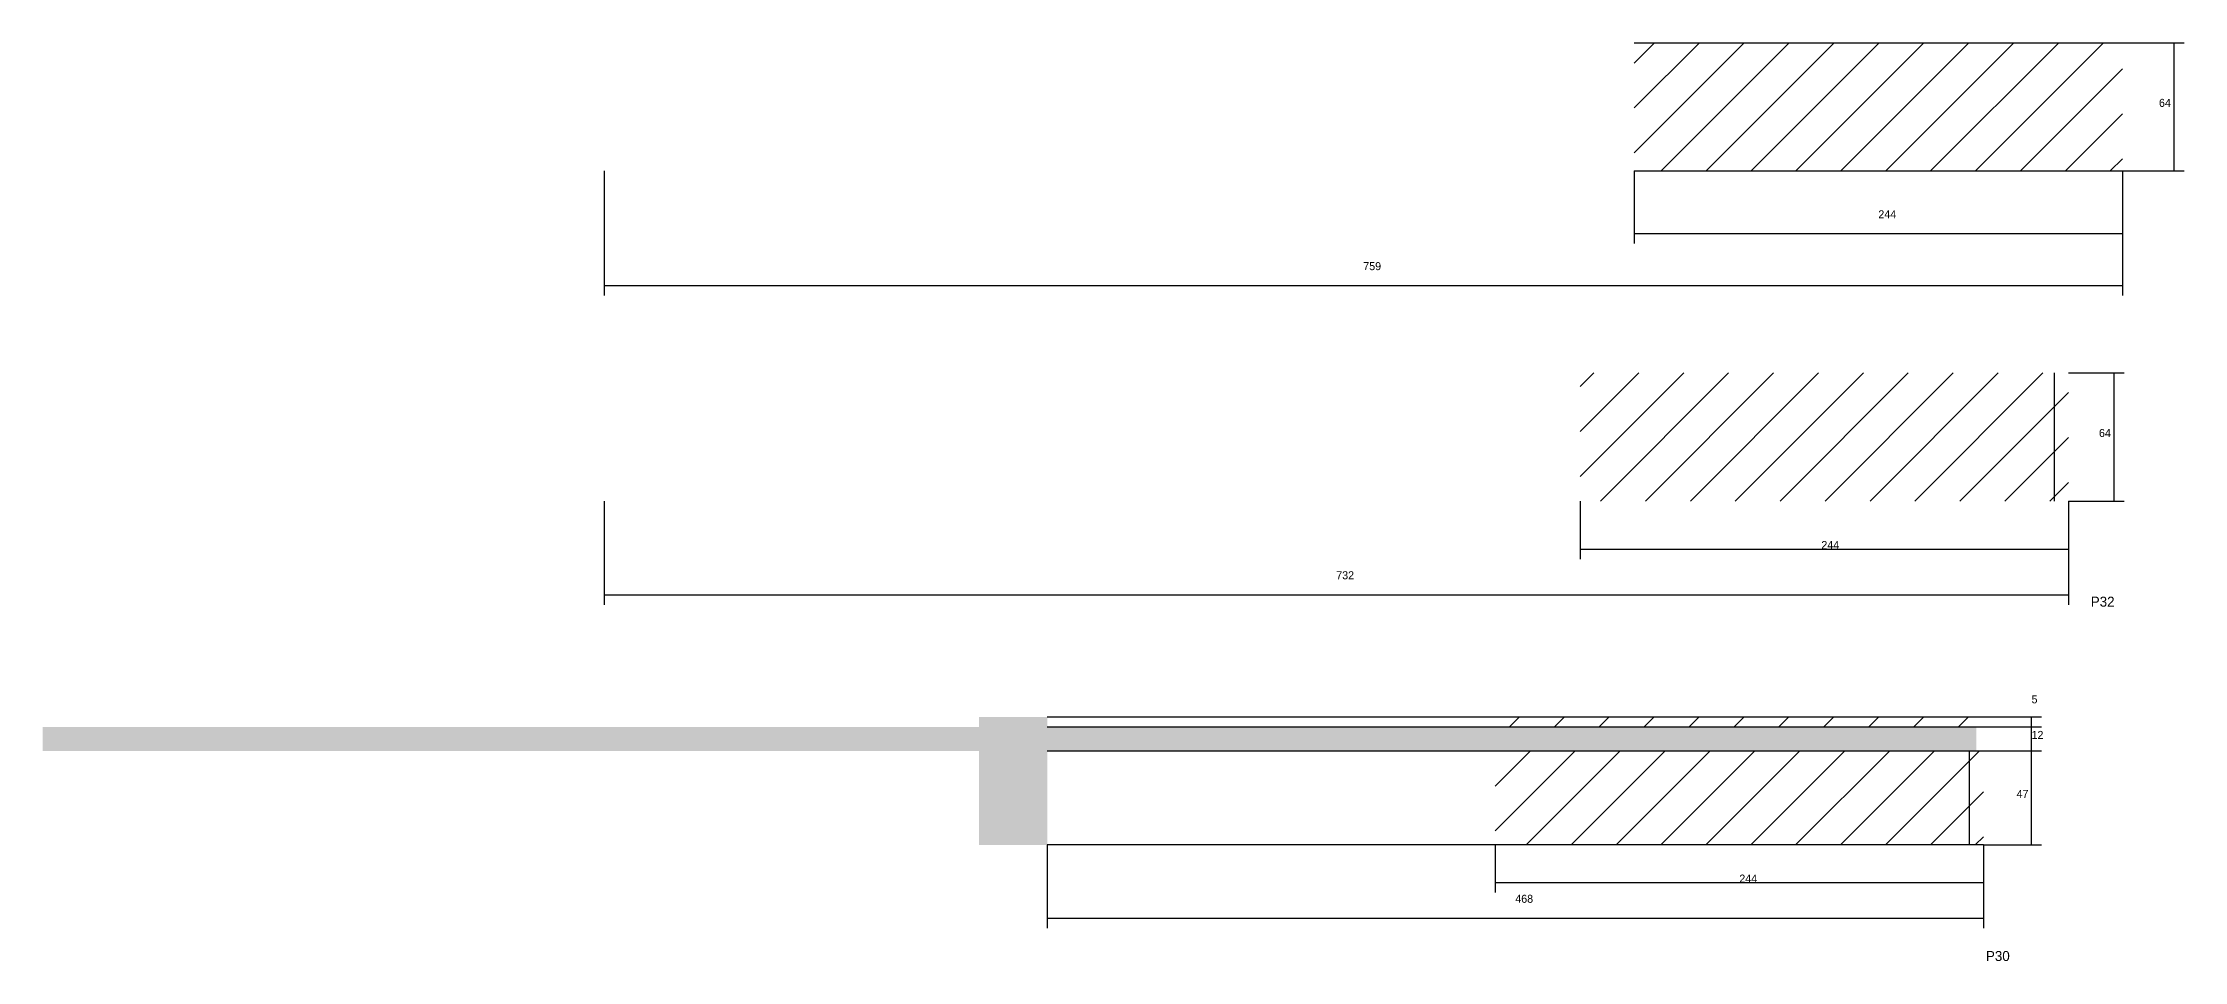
# Model space of a CAD drawing. Header units: metres. Extents: x -7005 to -4338, y 3537 to 4057.
# Drawn here: x -7005 to -5935, y 3579 to 4038 of the extents above; entities that cross this region are included whole.
import ezdxf

# ---------------------------------------------------------------- set-up
doc = ezdxf.new("R2010")
doc.units = ezdxf.units.M
for name, color, linetype in [('COTA', 241, 'Continuous'), ('Hachura', 253, 'Continuous'), ('NOMENCLATURA', 7, 'Continuous'), ('Painéis', 200, 'Continuous'), ('SARR_2.2x7', 40, 'Continuous')]:
    doc.layers.add(name, color=color, linetype=linetype)

msp = doc.modelspace()

# ---------------------------------------------------------------- hatches: boundary and pattern name
at = {"layer": 'COTA'}
h = msp.add_hatch(dxfattribs=at)
h.set_pattern_fill('AR-CONC', scale=0.03)
h.paths.add_polyline_path([(-6537.3, 3684), (-7005.3, 3684), (-7005.3, 3684), (-7005.3, 3696), (-7005.3, 3696), (-6537.3, 3696), (-6537.3, 3696), (-6537.3, 3701), (-6537.3, 3701), (-6503.2, 3701), (-6503.2, 3701), (-6503.2, 3696), (-6503.2, 3696), (-6038.7, 3696), (-6038.7, 3696), (-6038.7, 3684), (-6038.7, 3684), (-6503.2, 3684), (-6503.2, 3684), (-6503.2, 3637), (-6503.2, 3637), (-6537.3, 3637), (-6537.3, 3637), (-6537.3, 3684)])
at = {"layer": 'Hachura'}
h = msp.add_hatch(dxfattribs=at)
h.set_pattern_fill('ANSI31', scale=5)
h.paths.add_polyline_path([(-5965.7, 3973.9), (-5965.7, 4037.9), (-6209.7, 4037.9), (-6209.7, 3973.9)])
h = msp.add_hatch(dxfattribs=at)
h.set_pattern_fill('ANSI31', scale=5)
h.paths.add_polyline_path([(-5992.7, 3808.9), (-5992.7, 3872.9), (-6236.7, 3872.9), (-6236.7, 3808.9)])
h = msp.add_hatch(dxfattribs=at)
h.set_pattern_fill('ANSI31', scale=5)
h.paths.add_polyline_path([(-6279.2, 3701), (-6279.2, 3696), (-6035.2, 3696), (-6035.2, 3701)])
h = msp.add_hatch(dxfattribs=at)
h.set_pattern_fill('ANSI31', scale=5)
h.paths.add_polyline_path([(-6035.2, 3637), (-6035.2, 3684), (-6279.2, 3684), (-6279.2, 3637)])

# ---------------------------------------------------------------- linework, layer by layer
at = {"layer": 'COTA'}
for p, q in [((-5965.7, 4037.9), (-5934.8, 4037.9)), ((-5939.8, 3973.9), (-5939.8, 4037.9)), ((-6724.7, 3973.9), (-6724.7, 3911.7)), ((-6209.7, 3973.9), (-6209.7, 3937.6)), ((-5965.7, 3973.9), (-5965.7, 3911.7)), ((-5965.7, 3973.9), (-5965.7, 3937.6)), ((-5965.7, 3973.9), (-5934.8, 3973.9)), ((-6209.7, 3942.6), (-5965.7, 3942.6)), ((-6724.7, 3916.7), (-5965.7, 3916.7)), ((-5992.7, 3872.9), (-5964.8, 3872.9)), ((-5969.8, 3808.9), (-5969.8, 3872.9)), ((-6724.7, 3808.9), (-6724.7, 3757.1)), ((-6236.7, 3808.9), (-6236.7, 3779.9)), ((-5992.7, 3808.9), (-5992.7, 3779.9)), ((-5992.7, 3808.9), (-5992.7, 3757.1)), ((-5992.7, 3808.9), (-5964.8, 3808.9)), ((-6236.7, 3784.9), (-5992.7, 3784.9)), ((-6724.7, 3762.1), (-5992.7, 3762.1)), ((-6035.2, 3701), (-6006.1, 3701)), ((-6035.2, 3696), (-6006.1, 3696)), ((-6035.2, 3696), (-6006.1, 3696)), ((-6011.1, 3696), (-6011.1, 3701)), ((-6011.1, 3684), (-6011.1, 3696)), ((-6035.2, 3684), (-6006.1, 3684)), ((-6035.2, 3684), (-6006.1, 3684)), ((-6011.1, 3637), (-6011.1, 3684)), ((-6503.2, 3637), (-6503.2, 3595.5)), ((-6279.2, 3637), (-6279.2, 3613.2)), ((-6035.2, 3637), (-6035.2, 3613.2)), ((-6035.2, 3637), (-6035.2, 3595.5)), ((-6035.2, 3637), (-6006.1, 3637)), ((-6279.2, 3618.2), (-6035.2, 3618.2)), ((-6503.2, 3600.5), (-6035.2, 3600.5))]:
    msp.add_line(p, q, dxfattribs=at)
at = {"layer": 'Painéis'}
for p, q in [((-6209.7, 4037.9), (-5965.7, 4037.9)), ((-6209.7, 3973.9), (-5965.7, 3973.9))]:
    msp.add_line(p, q, dxfattribs=at)
for points in [[(-6503.2, 3701), (-6035.2, 3701)], [(-6503.2, 3696), (-6035.2, 3696)], [(-6503.2, 3684), (-6035.2, 3684)], [(-6035.2, 3637), (-6503.2, 3637)]]:
    msp.add_lwpolyline(points, dxfattribs=at)
at = {"layer": 'SARR_2.2x7'}
for p, q in [((-5999.7, 3808.9), (-5999.7, 3872.9)), ((-6042.2, 3637), (-6042.2, 3684))]:
    msp.add_line(p, q, dxfattribs=at)

# ---------------------------------------------------------------- texts
at = {"layer": 'COTA'}
for s, p in [('64', (-5947.4, 4005.9)), ('244', (-6087.7, 3950.2)), ('759', (-6345.2, 3924.3)), ('64', (-5977.4, 3840.9)), ('244', (-6116.2, 3784.9)), ('732', (-6358.7, 3769.8)), ('5', (-6011.1, 3707.8)), ('12', (-6011.1, 3690)), ('47', (-6018.6, 3660.5)), ('244', (-6157.2, 3618.2)), ('468', (-6269.2, 3608.1))]:
    msp.add_text(s, height=4, dxfattribs=at).set_placement(p)
at = {"layer": 'NOMENCLATURA'}
for s, p in [('P32', (-5981.5, 3756.1)), ('P30', (-6033.9, 3579))]:
    msp.add_text(s, height=5, dxfattribs=at).set_placement(p)

doc.saveas('drawing.dxf')
